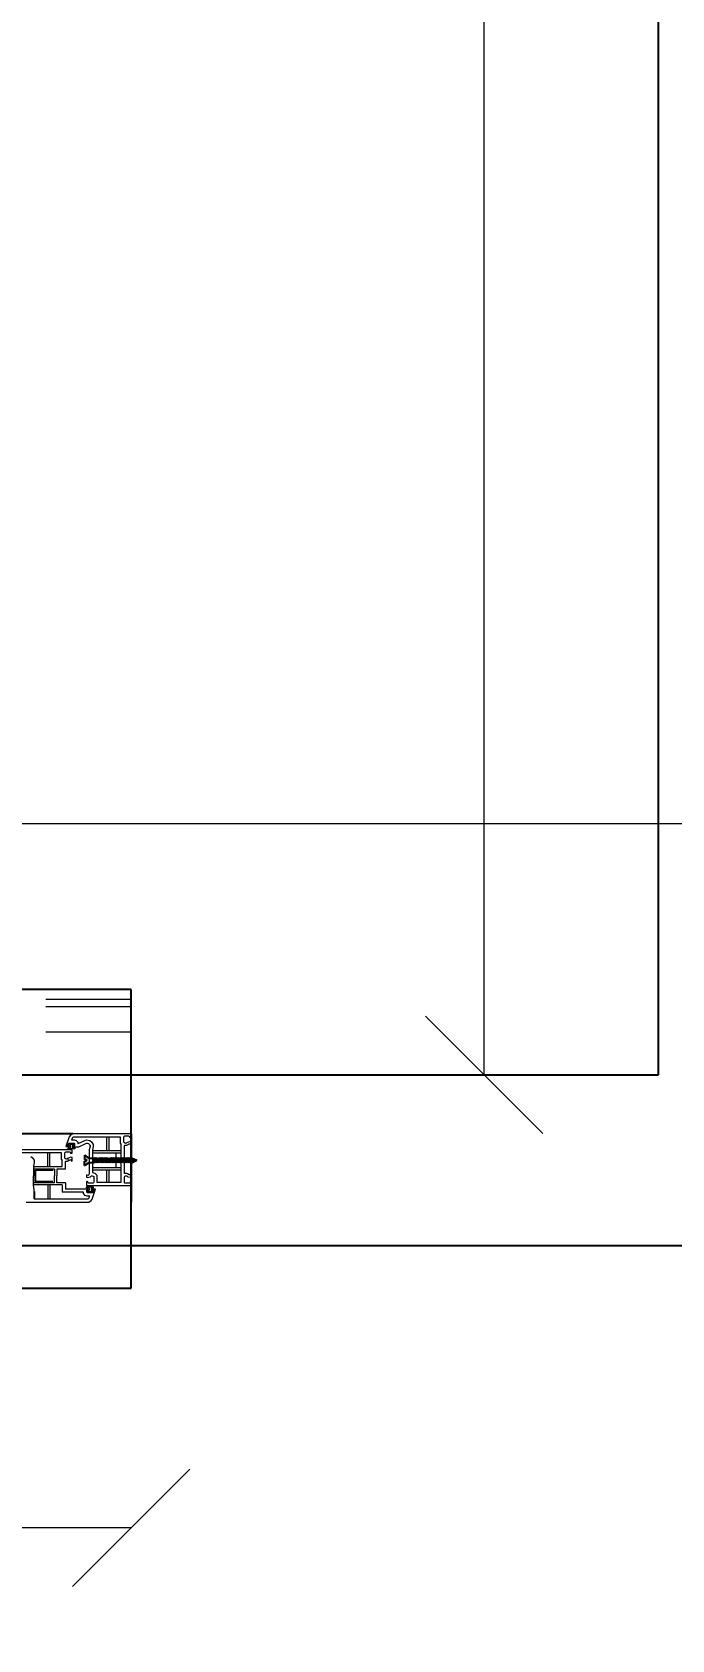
# Model space of a CAD drawing. Header units: metres. Extents: x -355 to 973, y -73 to 238.
# Drawn here: x -302.331 to -301.581, y 97.424 to 99.308 of the extents above; entities that cross this region are included whole.
import ezdxf

# ---------------------------------------------------------------- set-up
doc = ezdxf.new("R2010")
doc.units = ezdxf.units.M
doc.header["$LTSCALE"] = 3
doc.header["$MEASUREMENT"] = 0
for name, pattern in [('202$0$HIDDEN', [0.375, 0.25, -0.125]), ('ACAD_ISO02W100', [15, 12, -3]), ('DASHED2', [0.375, 0.25, -0.125])]:
    doc.linetypes.add(name, pattern=pattern)
for name, color, linetype in [('01B', 10, 'Continuous'), ('4', 4, 'ACAD_ISO02W100'), ('5', 2, 'Continuous')]:
    doc.layers.add(name, color=color, linetype=linetype)
doc.layers.add('05', color=21, linetype='Continuous', lineweight=5)
doc.layers.add('15', color=63, linetype='DASHED2', lineweight=15)
doc.styles.get("Standard").update_dxf_attribs({"font": 'arial.ttf'})
doc.dimstyles.new('ahmad', dxfattribs={"dimtxt": 0.2, "dimasz": 0.1375, "dimexe": 0, "dimexo": 0.0625, "dimgap": 0.09, "dimtad": 0, "dimzin": 0, "dimdsep": 46, "dimtxsty": 'Standard', "dimblk": 'OBLIQUE', "dimcen": 0.09, "dimclrd": 245, "dimclrt": 61, "dimadec": 0, "dimazin": 0, "dimtfac": 1, "dimtofl": 0, "dimtmove": 0, "dimatfit": 3, "dimldrblk": 'OBLIQUE', "dimfxl": 0, "dimfxlon": 1, "dimtolj": 1, "dimtzin": 0, "dimlwd": 13, "dimarcsym": 0})

# ---------------------------------------------------------------- blocks, each defined once
blk = doc.blocks.new('ddd')
at = {"layer": '01B', "color": 32}
for p, q in [((1657.2637, 1004.0293), (1657.2637, 1004.0793)), ((1657.2637, 1003.7293), (1657.2637, 1004.0293))]:
    blk.add_line(p, q, dxfattribs=at)
at = {"layer": '01B', "color": 143}
for p, q in [((1657.1951, 1003.9104), (1655.8322, 1003.9104)), ((1657.2637, 1003.9104), (1657.2637, 1003.8499)), ((1657.2637, 1003.9104), (1657.2637, 1003.8304)), ((1657.2091, 1003.8855), (1657.2091, 1003.8803)), ((1657.2091, 1003.8855), (1657.2144, 1003.8819)), ((1657.2091, 1003.8803), (1657.2112, 1003.8803)), ((1657.2091, 1003.8732), (1657.2091, 1003.8784)), ((1657.2091, 1003.8784), (1657.2112, 1003.8784)), ((1657.2091, 1003.8732), (1657.2144, 1003.8768)), ((1657.2112, 1003.8803), (1657.2112, 1003.8793)), ((1657.2112, 1003.8784), (1657.2112, 1003.8793)), ((1657.2144, 1003.8819), (1657.2202, 1003.8819)), ((1657.2144, 1003.8768), (1657.2202, 1003.8768)), ((1657.2202, 1003.8819), (1657.2202, 1003.8793)), ((1657.2202, 1003.8819), (1657.2223, 1003.8793)), ((1657.2202, 1003.8768), (1657.2202, 1003.8793)), ((1657.2202, 1003.8768), (1657.2223, 1003.8793)), ((1657.2214, 1003.8819), (1657.2207, 1003.8813)), ((1657.2214, 1003.8768), (1657.2207, 1003.8774)), ((1657.2214, 1003.8819), (1657.2235, 1003.8793)), ((1657.2214, 1003.8768), (1657.2235, 1003.8793)), ((1657.2227, 1003.8819), (1657.2219, 1003.8813)), ((1657.2227, 1003.8768), (1657.2219, 1003.8774)), ((1657.2227, 1003.8819), (1657.2248, 1003.8793)), ((1657.2227, 1003.8768), (1657.2248, 1003.8793)), ((1657.2239, 1003.8819), (1657.2232, 1003.8813)), ((1657.2239, 1003.8768), (1657.2232, 1003.8774)), ((1657.2239, 1003.8819), (1657.226, 1003.8793)), ((1657.2239, 1003.8768), (1657.226, 1003.8793)), ((1657.2251, 1003.8819), (1657.2244, 1003.8813)), ((1657.2251, 1003.8768), (1657.2244, 1003.8774)), ((1657.2251, 1003.8819), (1657.2273, 1003.8793)), ((1657.2251, 1003.8768), (1657.2273, 1003.8793)), ((1657.2264, 1003.8819), (1657.2257, 1003.8813)), ((1657.2264, 1003.8768), (1657.2257, 1003.8774)), ((1657.2264, 1003.8819), (1657.2285, 1003.8793)), ((1657.2264, 1003.8768), (1657.2285, 1003.8793)), ((1657.2276, 1003.8819), (1657.2269, 1003.8813)), ((1657.2276, 1003.8768), (1657.2269, 1003.8774)), ((1657.2276, 1003.8819), (1657.2298, 1003.8793)), ((1657.2276, 1003.8768), (1657.2298, 1003.8793)), ((1657.2289, 1003.8819), (1657.2282, 1003.8813)), ((1657.2289, 1003.8768), (1657.2282, 1003.8774)), ((1657.2289, 1003.8819), (1657.231, 1003.8793)), ((1657.2289, 1003.8768), (1657.231, 1003.8793)), ((1657.2301, 1003.8819), (1657.2294, 1003.8813)), ((1657.2301, 1003.8768), (1657.2294, 1003.8774)), ((1657.2301, 1003.8819), (1657.2323, 1003.8793)), ((1657.2301, 1003.8768), (1657.2323, 1003.8793)), ((1657.2314, 1003.8819), (1657.2306, 1003.8813)), ((1657.2314, 1003.8768), (1657.2306, 1003.8774)), ((1657.2314, 1003.8819), (1657.2335, 1003.8793)), ((1657.2314, 1003.8768), (1657.2335, 1003.8793)), ((1657.2326, 1003.8819), (1657.2319, 1003.8813)), ((1657.2326, 1003.8768), (1657.2319, 1003.8774)), ((1657.2326, 1003.8819), (1657.2347, 1003.8793)), ((1657.2326, 1003.8768), (1657.2347, 1003.8793)), ((1657.2339, 1003.8819), (1657.2331, 1003.8813)), ((1657.2339, 1003.8768), (1657.2331, 1003.8774)), ((1657.2339, 1003.8819), (1657.236, 1003.8793)), ((1657.2339, 1003.8768), (1657.236, 1003.8793)), ((1657.2351, 1003.8819), (1657.2344, 1003.8813)), ((1657.2351, 1003.8768), (1657.2344, 1003.8774)), ((1657.2351, 1003.8819), (1657.2372, 1003.8793)), ((1657.2351, 1003.8768), (1657.2372, 1003.8793)), ((1657.2364, 1003.8819), (1657.2356, 1003.8813)), ((1657.2364, 1003.8768), (1657.2356, 1003.8774)), ((1657.2364, 1003.8819), (1657.2385, 1003.8793)), ((1657.2364, 1003.8768), (1657.2385, 1003.8793)), ((1657.2376, 1003.8819), (1657.2369, 1003.8813)), ((1657.2376, 1003.8768), (1657.2369, 1003.8774)), ((1657.2376, 1003.8819), (1657.2397, 1003.8793)), ((1657.2376, 1003.8768), (1657.2397, 1003.8793)), ((1657.2388, 1003.8819), (1657.2381, 1003.8813)), ((1657.2388, 1003.8768), (1657.2381, 1003.8774)), ((1657.2388, 1003.8819), (1657.241, 1003.8793)), ((1657.2388, 1003.8768), (1657.241, 1003.8793)), ((1657.2401, 1003.8819), (1657.2394, 1003.8813)), ((1657.2401, 1003.8768), (1657.2394, 1003.8774)), ((1657.2401, 1003.8819), (1657.2422, 1003.8793)), ((1657.2401, 1003.8768), (1657.2422, 1003.8793)), ((1657.2413, 1003.8819), (1657.2406, 1003.8813)), ((1657.2413, 1003.8768), (1657.2406, 1003.8774)), ((1657.2413, 1003.8819), (1657.2435, 1003.8793)), ((1657.2413, 1003.8768), (1657.2435, 1003.8793)), ((1657.2426, 1003.8819), (1657.2419, 1003.8813)), ((1657.2426, 1003.8768), (1657.2419, 1003.8774)), ((1657.2426, 1003.8819), (1657.2447, 1003.8793)), ((1657.2426, 1003.8768), (1657.2447, 1003.8793)), ((1657.2438, 1003.8819), (1657.2431, 1003.8813)), ((1657.2438, 1003.8768), (1657.2431, 1003.8774)), ((1657.2438, 1003.8819), (1657.246, 1003.8793)), ((1657.2438, 1003.8768), (1657.246, 1003.8793)), ((1657.2451, 1003.8819), (1657.2443, 1003.8813)), ((1657.2451, 1003.8768), (1657.2443, 1003.8774)), ((1657.2451, 1003.8819), (1657.2472, 1003.8793)), ((1657.2451, 1003.8768), (1657.2472, 1003.8793)), ((1657.2463, 1003.8819), (1657.2456, 1003.8813)), ((1657.2463, 1003.8768), (1657.2456, 1003.8774)), ((1657.2463, 1003.8819), (1657.2484, 1003.8793)), ((1657.2463, 1003.8768), (1657.2484, 1003.8793)), ((1657.2476, 1003.8819), (1657.2468, 1003.8813)), ((1657.2476, 1003.8768), (1657.2468, 1003.8774)), ((1657.2476, 1003.8819), (1657.2497, 1003.8793)), ((1657.2476, 1003.8768), (1657.2497, 1003.8793)), ((1657.2488, 1003.8819), (1657.2481, 1003.8813)), ((1657.2488, 1003.8768), (1657.2481, 1003.8774)), ((1657.2488, 1003.8819), (1657.2509, 1003.8793)), ((1657.2488, 1003.8768), (1657.2509, 1003.8793)), ((1657.2501, 1003.8819), (1657.2493, 1003.8813)), ((1657.2501, 1003.8768), (1657.2493, 1003.8774)), ((1657.2501, 1003.8819), (1657.2522, 1003.8793)), ((1657.2501, 1003.8768), (1657.2522, 1003.8793)), ((1657.2513, 1003.8819), (1657.2506, 1003.8813)), ((1657.2513, 1003.8768), (1657.2506, 1003.8774)), ((1657.2513, 1003.8819), (1657.2534, 1003.8793)), ((1657.2513, 1003.8768), (1657.2534, 1003.8793)), ((1657.2525, 1003.8819), (1657.2518, 1003.8813)), ((1657.2525, 1003.8768), (1657.2518, 1003.8774)), ((1657.2525, 1003.8819), (1657.2547, 1003.8793)), ((1657.2525, 1003.8768), (1657.2547, 1003.8793)), ((1657.2538, 1003.8819), (1657.2531, 1003.8813)), ((1657.2538, 1003.8768), (1657.2531, 1003.8774)), ((1657.2538, 1003.8819), (1657.2559, 1003.8793)), ((1657.2538, 1003.8768), (1657.2559, 1003.8793)), ((1657.255, 1003.8819), (1657.2543, 1003.8813)), ((1657.255, 1003.8768), (1657.2543, 1003.8774)), ((1657.255, 1003.8819), (1657.2572, 1003.8793)), ((1657.255, 1003.8768), (1657.2572, 1003.8793)), ((1657.2563, 1003.8819), (1657.2556, 1003.8813)), ((1657.2563, 1003.8768), (1657.2556, 1003.8774)), ((1657.2563, 1003.8819), (1657.2584, 1003.8793)), ((1657.2563, 1003.8768), (1657.2584, 1003.8793)), ((1657.2575, 1003.8819), (1657.2568, 1003.8813)), ((1657.2575, 1003.8768), (1657.2568, 1003.8774)), ((1657.2575, 1003.8819), (1657.2597, 1003.8793)), ((1657.2575, 1003.8768), (1657.2597, 1003.8793)), ((1657.2588, 1003.8819), (1657.258, 1003.8813)), ((1657.2588, 1003.8768), (1657.258, 1003.8774)), ((1657.2588, 1003.8819), (1657.2609, 1003.8793)), ((1657.2588, 1003.8768), (1657.2609, 1003.8793)), ((1657.26, 1003.8819), (1657.2593, 1003.8813)), ((1657.26, 1003.8768), (1657.2593, 1003.8774)), ((1657.26, 1003.8819), (1657.2622, 1003.8793)), ((1657.26, 1003.8768), (1657.2622, 1003.8793)), ((1657.2613, 1003.8819), (1657.2605, 1003.8813)), ((1657.2613, 1003.8768), (1657.2605, 1003.8774)), ((1657.2613, 1003.8819), (1657.2634, 1003.8793)), ((1657.2613, 1003.8768), (1657.2634, 1003.8793)), ((1657.2625, 1003.8819), (1657.2618, 1003.8813)), ((1657.2625, 1003.8768), (1657.2618, 1003.8774)), ((1657.2625, 1003.8819), (1657.2646, 1003.8793)), ((1657.2625, 1003.8768), (1657.2646, 1003.8793)), ((1657.2638, 1003.8819), (1657.263, 1003.8813)), ((1657.2638, 1003.8768), (1657.263, 1003.8774)), ((1657.2638, 1003.8819), (1657.2659, 1003.8793)), ((1657.2638, 1003.8768), (1657.2659, 1003.8793)), ((1657.265, 1003.8819), (1657.2643, 1003.8813)), ((1657.265, 1003.8768), (1657.2643, 1003.8774)), ((1657.265, 1003.8819), (1657.2671, 1003.8793)), ((1657.265, 1003.8819), (1657.2704, 1003.8793)), ((1657.265, 1003.8768), (1657.2671, 1003.8793)), ((1657.265, 1003.8768), (1657.2704, 1003.8793)), ((1657.1721, 1003.8676), (1657.151, 1003.8676)), ((1657.151, 1003.8676), (1657.151, 1003.8546)), ((1657.1499, 1003.8427), (1657.1499, 1003.8342)), ((1657.151, 1003.8546), (1657.1718, 1003.8546))]:
    blk.add_line(p, q, dxfattribs=at)
at = {"layer": '05', "color": 143}
for p, q in [((1657.1911, 1003.907), (1657.1872, 1003.8953)), ((1657.1872, 1003.8953), (1657.1911, 1003.8953)), ((1657.1895, 1003.8966), (1657.1902, 1003.8989)), ((1657.1896, 1003.8962), (1657.1895, 1003.8966)), ((1657.1899, 1003.8958), (1657.1896, 1003.8962)), ((1657.1904, 1003.8957), (1657.1899, 1003.8958)), ((1657.1902, 1003.8989), (1657.1905, 1003.8993)), ((1657.1911, 1003.8957), (1657.1904, 1003.8957)), ((1657.1905, 1003.8993), (1657.1908, 1003.8995)), ((1657.1908, 1003.8995), (1657.1965, 1003.8995)), ((1657.1924, 1003.9087), (1657.1911, 1003.907)), ((1657.1911, 1003.8953), (1657.1911, 1003.8957)), ((1657.1951, 1003.9104), (1657.1924, 1003.9087)), ((1657.1945, 1003.9052), (1657.1939, 1003.9033)), ((1657.1939, 1003.9033), (1657.1973, 1003.9033)), ((1657.195, 1003.9058), (1657.1945, 1003.9052)), ((1657.1962, 1003.9066), (1657.195, 1003.9058)), ((1657.2637, 1003.9104), (1657.1951, 1003.9104)), ((1657.196, 1003.8958), (1657.1957, 1003.8955)), ((1657.1957, 1003.8955), (1657.1957, 1003.8953)), ((1657.1957, 1003.8953), (1657.1961, 1003.8951)), ((1657.1974, 1003.8964), (1657.196, 1003.8958)), ((1657.2513, 1003.9066), (1657.1962, 1003.9066)), ((1657.1965, 1003.8995), (1657.197, 1003.8993)), ((1657.197, 1003.8993), (1657.1974, 1003.8989)), ((1657.1973, 1003.9033), (1657.1992, 1003.9026)), ((1657.1974, 1003.8989), (1657.1974, 1003.8964)), ((1657.1992, 1003.9026), (1657.2012, 1003.9005)), ((1657.2012, 1003.9005), (1657.2012, 1003.899)), ((1657.2012, 1003.899), (1657.2017, 1003.899)), ((1657.2017, 1003.899), (1657.2093, 1003.9027)), ((1657.2025, 1003.8951), (1657.2106, 1003.899)), ((1657.2093, 1003.9027), (1657.2113, 1003.9031)), ((1657.2106, 1003.899), (1657.2116, 1003.8993)), ((1657.2113, 1003.9031), (1657.2133, 1003.903)), ((1657.2116, 1003.8993), (1657.2126, 1003.8992)), ((1657.2126, 1003.8992), (1657.2135, 1003.8989)), ((1657.2133, 1003.903), (1657.2152, 1003.9024)), ((1657.2135, 1003.8989), (1657.2143, 1003.8983)), ((1657.2143, 1003.8983), (1657.2149, 1003.8976)), ((1657.2154, 1003.8958), (1657.2144, 1003.8914)), ((1657.2149, 1003.8976), (1657.2154, 1003.8969)), ((1657.2152, 1003.9024), (1657.217, 1003.9011)), ((1657.2154, 1003.8969), (1657.2154, 1003.8958)), ((1657.217, 1003.9011), (1657.218, 1003.8999)), ((1657.218, 1003.8999), (1657.2192, 1003.898)), ((1657.2192, 1003.8954), (1657.2182, 1003.891)), ((1657.2192, 1003.898), (1657.2192, 1003.8954)), ((1657.2352, 1003.8904), (1657.2352, 1003.9066)), ((1657.2377, 1003.8904), (1657.2377, 1003.9066)), ((1657.2513, 1003.8993), (1657.2513, 1003.9066)), ((1657.2521, 1003.8982), (1657.2513, 1003.8993)), ((1657.252, 1003.8979), (1657.2521, 1003.8982)), ((1657.252, 1003.8755), (1657.252, 1003.8979)), ((1657.2551, 1003.9067), (1657.2557, 1003.9077)), ((1657.2551, 1003.9006), (1657.2551, 1003.9067)), ((1657.2558, 1003.8997), (1657.2551, 1003.9006)), ((1657.2557, 1003.9077), (1657.2563, 1003.9078)), ((1657.2571, 1003.8991), (1657.2558, 1003.8997)), ((1657.2558, 1003.8967), (1657.2561, 1003.8971)), ((1657.2558, 1003.8755), (1657.2558, 1003.8967)), ((1657.2561, 1003.8971), (1657.2572, 1003.8971)), ((1657.2563, 1003.9078), (1657.2606, 1003.9078)), ((1657.2584, 1003.8999), (1657.2571, 1003.8991)), ((1657.2572, 1003.8971), (1657.2584, 1003.8971)), ((1657.2623, 1003.9014), (1657.2584, 1003.8999)), ((1657.2584, 1003.8971), (1657.2622, 1003.8989)), ((1657.2606, 1003.9078), (1657.2617, 1003.9073)), ((1657.2617, 1003.9073), (1657.2617, 1003.9063)), ((1657.2617, 1003.9063), (1657.2623, 1003.9057)), ((1657.2622, 1003.8989), (1657.2626, 1003.8984)), ((1657.2623, 1003.9057), (1657.2637, 1003.9064)), ((1657.2637, 1003.9013), (1657.2623, 1003.9014)), ((1657.2626, 1003.8984), (1657.2627, 1003.8971)), ((1657.2627, 1003.8971), (1657.2633, 1003.897)), ((1657.2633, 1003.897), (1657.2637, 1003.8972)), ((1657.2637, 1003.9064), (1657.2637, 1003.9104)), ((1657.2637, 1003.8972), (1657.2637, 1003.9013)), ((1657.166, 1003.8717), (1657.166, 1003.8879)), ((1657.1685, 1003.8717), (1657.1685, 1003.8879)), ((1657.19, 1003.8929), (1657.19, 1003.894)), ((1657.1977, 1003.8929), (1657.19, 1003.8929)), ((1657.1961, 1003.8951), (1657.2025, 1003.8951)), ((1657.1977, 1003.8939), (1657.1977, 1003.8929)), ((1657.2144, 1003.8914), (1657.2144, 1003.8833)), ((1657.2144, 1003.8833), (1657.2144, 1003.8632)), ((1657.2182, 1003.891), (1657.2182, 1003.8833)), ((1657.252, 1003.8904), (1657.2182, 1003.8904)), ((1657.252, 1003.8878), (1657.2182, 1003.8878)), ((1657.2182, 1003.8833), (1657.2182, 1003.865)), ((1657.2457, 1003.8878), (1657.2457, 1003.8709)), ((1657.1827, 1003.8717), (1657.149, 1003.8717)), ((1657.1739, 1003.8691), (1657.149, 1003.8691)), ((1657.149, 1003.8567), (1657.149, 1003.861)), ((1657.1739, 1003.8691), (1657.1739, 1003.861)), ((1657.1739, 1003.8529), (1657.1739, 1003.861)), ((1657.1866, 1003.8691), (1657.1764, 1003.8691)), ((1657.1764, 1003.8691), (1657.1764, 1003.861)), ((1657.1764, 1003.8529), (1657.1764, 1003.861)), ((1657.2119, 1003.862), (1657.2113, 1003.8624)), ((1657.2113, 1003.8624), (1657.2113, 1003.8596)), ((1657.2113, 1003.8596), (1657.2119, 1003.8591)), ((1657.2127, 1003.8614), (1657.2119, 1003.862)), ((1657.2119, 1003.8591), (1657.216, 1003.8598)), ((1657.2135, 1003.8619), (1657.2127, 1003.8614)), ((1657.2141, 1003.8625), (1657.2135, 1003.8619)), ((1657.2144, 1003.8632), (1657.2141, 1003.8625)), ((1657.216, 1003.8598), (1657.2171, 1003.8611)), ((1657.2171, 1003.8611), (1657.2181, 1003.8611)), ((1657.2181, 1003.8611), (1657.2191, 1003.8609)), ((1657.2182, 1003.8709), (1657.252, 1003.8709)), ((1657.2182, 1003.8683), (1657.252, 1003.8683)), ((1657.2182, 1003.865), (1657.2186, 1003.865)), ((1657.2186, 1003.865), (1657.221, 1003.8643)), ((1657.2191, 1003.8609), (1657.2197, 1003.8603)), ((1657.2197, 1003.8603), (1657.2197, 1003.8537)), ((1657.221, 1003.8643), (1657.2235, 1003.862)), ((1657.2235, 1003.862), (1657.2235, 1003.8537)), ((1657.2352, 1003.8537), (1657.2352, 1003.8683)), ((1657.2377, 1003.8537), (1657.2377, 1003.8683)), ((1657.252, 1003.8612), (1657.252, 1003.8755)), ((1657.252, 1003.8537), (1657.252, 1003.8612)), ((1657.2558, 1003.864), (1657.2558, 1003.8755)), ((1657.2586, 1003.864), (1657.2558, 1003.864)), ((1657.2558, 1003.8601), (1657.2562, 1003.8609)), ((1657.2558, 1003.8529), (1657.2558, 1003.8601)), ((1657.2562, 1003.8609), (1657.257, 1003.8613)), ((1657.257, 1003.8613), (1657.2582, 1003.8612)), ((1657.2582, 1003.8612), (1657.2589, 1003.8606)), ((1657.2593, 1003.8635), (1657.2586, 1003.864)), ((1657.2589, 1003.8606), (1657.2596, 1003.8599)), ((1657.2612, 1003.8623), (1657.2593, 1003.8635)), ((1657.2596, 1003.8599), (1657.263, 1003.8594)), ((1657.2622, 1003.8623), (1657.2612, 1003.8623)), ((1657.2628, 1003.8638), (1657.2622, 1003.8623)), ((1657.2631, 1003.8638), (1657.2628, 1003.8638)), ((1657.263, 1003.8594), (1657.2637, 1003.8599)), ((1657.2637, 1003.8637), (1657.2631, 1003.8638)), ((1657.2637, 1003.8599), (1657.2637, 1003.8637)), ((1657.2637, 1003.8637), (1657.2637, 1003.8637)), ((1657.149, 1003.8498), (1657.149, 1003.8567)), ((1657.1739, 1003.8529), (1657.149, 1003.8529)), ((1657.1827, 1003.8504), (1657.149, 1003.8504)), ((1657.15, 1003.8453), (1657.149, 1003.8498)), ((1657.1499, 1003.8427), (1657.15, 1003.8453)), ((1657.166, 1003.8504), (1657.166, 1003.8342)), ((1657.1685, 1003.8504), (1657.1685, 1003.8342)), ((1657.1866, 1003.8529), (1657.1764, 1003.8529)), ((1657.1827, 1003.8504), (1657.1827, 1003.8418)), ((1657.2079, 1003.8418), (1657.1827, 1003.8418)), ((1657.1866, 1003.8529), (1657.1866, 1003.8456)), ((1657.213, 1003.8456), (1657.1866, 1003.8456)), ((1657.2079, 1003.8403), (1657.2079, 1003.8418)), ((1657.2099, 1003.8382), (1657.2079, 1003.8403)), ((1657.2117, 1003.8544), (1657.2114, 1003.8541)), ((1657.2114, 1003.8541), (1657.2114, 1003.8499)), ((1657.2114, 1003.8499), (1657.2637, 1003.8499)), ((1657.2114, 1003.8469), (1657.2114, 1003.8483)), ((1657.2114, 1003.8483), (1657.2191, 1003.8483)), ((1657.2126, 1003.8544), (1657.2117, 1003.8544)), ((1657.2117, 1003.8444), (1657.2131, 1003.845)), ((1657.2117, 1003.8418), (1657.2117, 1003.8444)), ((1657.2121, 1003.8414), (1657.2117, 1003.8418)), ((1657.2126, 1003.8412), (1657.2121, 1003.8414)), ((1657.2129, 1003.8541), (1657.2126, 1003.8544)), ((1657.2183, 1003.8412), (1657.2126, 1003.8412)), ((1657.2129, 1003.8535), (1657.2129, 1003.8541)), ((1657.2131, 1003.8529), (1657.2129, 1003.8535)), ((1657.2134, 1003.8454), (1657.213, 1003.8456)), ((1657.2135, 1003.8527), (1657.2131, 1003.8529)), ((1657.2131, 1003.845), (1657.2134, 1003.8452)), ((1657.2134, 1003.8452), (1657.2134, 1003.8454)), ((1657.219, 1003.8527), (1657.2135, 1003.8527)), ((1657.218, 1003.8338), (1657.2219, 1003.8455)), ((1657.2219, 1003.8455), (1657.218, 1003.8455)), ((1657.218, 1003.8455), (1657.218, 1003.8451)), ((1657.218, 1003.8451), (1657.2187, 1003.8451)), ((1657.2186, 1003.8415), (1657.2183, 1003.8412)), ((1657.219, 1003.8419), (1657.2186, 1003.8415)), ((1657.2187, 1003.8451), (1657.2192, 1003.845)), ((1657.2195, 1003.8531), (1657.219, 1003.8527)), ((1657.2196, 1003.8441), (1657.219, 1003.8419)), ((1657.2191, 1003.8483), (1657.2191, 1003.8467)), ((1657.2192, 1003.845), (1657.2195, 1003.8445)), ((1657.2197, 1003.8537), (1657.2195, 1003.8531)), ((1657.2195, 1003.8445), (1657.2196, 1003.8441)), ((1657.2235, 1003.8537), (1657.252, 1003.8537)), ((1657.2563, 1003.8525), (1657.2558, 1003.8529)), ((1657.2616, 1003.8525), (1657.2563, 1003.8525)), ((1657.2624, 1003.8533), (1657.2616, 1003.8525)), ((1657.2631, 1003.8544), (1657.2624, 1003.8543)), ((1657.2624, 1003.8543), (1657.2624, 1003.8533)), ((1657.2637, 1003.8541), (1657.2631, 1003.8544)), ((1657.2637, 1003.8499), (1657.2637, 1003.8541)), ((1657.1407, 1003.8304), (1657.214, 1003.8304)), ((1657.1499, 1003.8342), (1657.2129, 1003.8342)), ((1657.2119, 1003.8374), (1657.2099, 1003.8382)), ((1657.2152, 1003.8374), (1657.2119, 1003.8374)), ((1657.2129, 1003.8342), (1657.2141, 1003.835)), ((1657.214, 1003.8304), (1657.2167, 1003.8321)), ((1657.2141, 1003.835), (1657.2146, 1003.8356)), ((1657.2146, 1003.8356), (1657.2152, 1003.8374)), ((1657.2167, 1003.8321), (1657.218, 1003.8338))]:
    blk.add_line(p, q, dxfattribs=at)
for points in [[(1657.19, 1003.894), (1657.1924, 1003.894), (1657.1924, 1003.8969), (1657.1909, 1003.8969), (1657.1913, 1003.8982), (1657.1961, 1003.8982), (1657.1961, 1003.8972), (1657.1953, 1003.8969), (1657.1944, 1003.8961), (1657.1944, 1003.8945), (1657.1958, 1003.8939), (1657.1977, 1003.8939)], [(1657.1944, 1003.8917), (1657.1259, 1003.8917)], [(1657.1827, 1003.8717), (1657.1827, 1003.8792), (1657.1829, 1003.8795), (1657.1821, 1003.8806), (1657.1821, 1003.8879), (1657.127, 1003.8879)], [(1657.1459, 1003.8837), (1657.1478, 1003.8825), (1657.1488, 1003.8812), (1657.1499, 1003.8794), (1657.15, 1003.8768), (1657.149, 1003.8723), (1657.149, 1003.8654), (1657.149, 1003.861)], [(1657.1866, 1003.8691), (1657.1866, 1003.878), (1657.1869, 1003.8784), (1657.188, 1003.8784), (1657.1892, 1003.8784), (1657.1929, 1003.8802), (1657.1934, 1003.8797), (1657.1935, 1003.8785), (1657.1941, 1003.8783), (1657.1944, 1003.8785), (1657.1944, 1003.8826), (1657.193, 1003.8828), (1657.1892, 1003.8813), (1657.1879, 1003.8805), (1657.1866, 1003.881), (1657.1859, 1003.8819), (1657.1859, 1003.888), (1657.1865, 1003.889), (1657.1871, 1003.8891), (1657.1914, 1003.8891), (1657.1925, 1003.8887), (1657.1925, 1003.8876), (1657.193, 1003.8871), (1657.1944, 1003.8877), (1657.1944, 1003.8917)], [(1657.2191, 1003.8467), (1657.2167, 1003.8467), (1657.2167, 1003.8438), (1657.2182, 1003.8438), (1657.2178, 1003.8425), (1657.213, 1003.8425), (1657.213, 1003.8435), (1657.2138, 1003.8439), (1657.2147, 1003.8446), (1657.2147, 1003.8462), (1657.2133, 1003.8469), (1657.2114, 1003.8469)]]:
    blk.add_lwpolyline(points, dxfattribs=at)
blk.add_lwpolyline([(1657.1898, 1003.8801), (1657.1894, 1003.8799), (1657.1903, 1003.8803)], close=True, dxfattribs=at)
at = {"layer": '15'}
for p, q in [((1657.2637, 1003.9793), (1655.7637, 1003.9793)), ((1655.7637, 1003.7793), (1657.2637, 1003.7793))]:
    blk.add_line(p, q, dxfattribs=at)
at = {"layer": '5', "color": 32}
for p, q in [((1657.2637, 1004.0793), (1655.7637, 1004.0793)), ((1655.7637, 1003.7293), (1657.2637, 1003.7293))]:
    blk.add_line(p, q, dxfattribs=at)
at = {"layer": '5', "color": 5, "linetype": '202$0$HIDDEN', "lineweight": 5, "ltscale": 0.1}
for p, q in [((1657.2637, 1004.0678), (1655.7637, 1004.0678)), ((1657.2637, 1004.059), (1655.7637, 1004.059)), ((1657.2637, 1004.0293), (1655.7637, 1004.0293))]:
    blk.add_line(p, q, dxfattribs=at)
blk = doc.blocks.new('_Oblique')
at = {"color": 0, "linetype": 'ByBlock', "lineweight": -2}
blk.add_line((-0.5, -0.5), (0.5, 0.5), dxfattribs=at)
blk = doc.blocks.new('*D640')
at = {"color": 245, "lineweight": 13, "transparency": 16777216}
for p, q in [((-303.7148, 97.5555), (-303.3048, 97.5555)), ((-302.2148, 97.5555), (-302.6248, 97.5555))]:
    blk.add_line(p, q, dxfattribs=at)
at = {"layer": 'Defpoints', "color": 0, "transparency": 16777216}
for p in [(-303.7148, 97.8361), (-302.2148, 97.8361), (-302.2148, 97.5555)]:
    blk.add_point(p, dxfattribs=at)
at = {"color": 245, "lineweight": 13, "transparency": 16777216, "xscale": 0.1375, "yscale": 0.1375, "zscale": 0.1375, "rotation": 180}
blk.add_blockref('_Oblique', (-303.7148, 97.5555), dxfattribs=at)
at = {"color": 245, "lineweight": 13, "transparency": 16777216, "xscale": 0.1375, "yscale": 0.1375, "zscale": 0.1375}
blk.add_blockref('_Oblique', (-302.2148, 97.5555), dxfattribs=at)
at = {"color": 61, "transparency": 16777216, "insert": (-302.9648, 97.5555), "char_height": 0.2, "attachment_point": 5}
blk.add_mtext('\\A1;1.50', dxfattribs=at)
blk = doc.blocks.new('*D646')
at = {"color": 245, "lineweight": 13, "transparency": 16777216}
for p, q in [((-304.5968, 98.3803), (-303.3961, 98.3803)), ((-301.4968, 98.3803), (-302.6974, 98.3803))]:
    blk.add_line(p, q, dxfattribs=at)
at = {"layer": 'Defpoints', "color": 0, "transparency": 16777216}
for p in [(-301.4968, 98.3803), (-304.5968, 98.0861), (-301.4968, 98.0861)]:
    blk.add_point(p, dxfattribs=at)
at = {"color": 245, "lineweight": 13, "transparency": 16777216, "xscale": 0.1375, "yscale": 0.1375, "zscale": 0.1375, "rotation": 180}
blk.add_blockref('_Oblique', (-304.5968, 98.3803), dxfattribs=at)
at = {"color": 245, "lineweight": 13, "transparency": 16777216, "xscale": 0.1375, "yscale": 0.1375, "zscale": 0.1375}
blk.add_blockref('_Oblique', (-301.4968, 98.3803), dxfattribs=at)
at = {"color": 61, "transparency": 16777216, "insert": (-303.0468, 98.3803), "char_height": 0.2, "attachment_point": 5}
blk.add_mtext('\\A1;3.10', dxfattribs=at)
blk = doc.blocks.new('*D650')
at = {"color": 245, "lineweight": 13, "transparency": 16777216}
for p, q in [((-301.801, 102.3046), (-301.801, 100.5481)), ((-301.801, 98.0861), (-301.801, 99.8426))]:
    blk.add_line(p, q, dxfattribs=at)
at = {"layer": 'Defpoints', "color": 0, "transparency": 16777216}
for p in [(-301.5968, 102.3046), (-301.801, 98.0861), (-301.5968, 98.0861)]:
    blk.add_point(p, dxfattribs=at)
at = {"color": 245, "lineweight": 13, "transparency": 16777216, "xscale": 0.1375, "yscale": 0.1375, "zscale": 0.1375}
for p, rotation in [((-301.801, 102.3046), 90), ((-301.801, 98.0861), 270)]:
    blk.add_blockref('_Oblique', p, dxfattribs=dict(at, rotation=rotation))
at = {"color": 61, "transparency": 16777216, "insert": (-301.801, 100.1954), "char_height": 0.2, "attachment_point": 5, "rotation": 90}
blk.add_mtext('\\A1;4.22', dxfattribs=at)

msp = doc.modelspace()

# ---------------------------------------------------------------- linework, layer by layer
for p, q in [((-304.7968, 97.8861), (-291.9198, 97.8861)), ((-302.2148, 97.8861), (-300.7148, 97.8861))]:
    msp.add_line(p, q)
at = {"layer": '4', "color": 0}
for p, q in [((-301.5968, 98.0861), (-301.5968, 102.1861)), ((-304.5968, 98.0861), (-301.5968, 98.0861))]:
    msp.add_line(p, q, dxfattribs=at)

# ---------------------------------------------------------------- block references
at = {"layer": '05'}
msp.add_blockref('ddd', (-1959.4785, -905.8932), dxfattribs=at)

# ---------------------------------------------------------------- dimensions: what is measured, and where the dimension line sits
dim = msp.add_linear_dim(base=(-301.801, 98.0861), p1=(-301.5968, 102.3046), p2=(-301.5968, 98.0861), angle=90, dimstyle='ahmad')
dim.commit()
dim.dimension.update_dxf_attribs({"geometry": '*D650', "text_midpoint": (-301.801, 100.1954)})
for base, p1, p2, picture, middle in [((-301.4968, 98.3803), (-304.5968, 98.0861), (-301.4968, 98.0861), '*D646', (-303.0468, 98.3803)), ((-302.2148, 97.5555), (-303.7148, 97.8361), (-302.2148, 97.8361), '*D640', (-302.9648, 97.5555))]:
    dim = msp.add_linear_dim(base=base, p1=p1, p2=p2, dimstyle='ahmad')
    dim.commit()
    dim.dimension.update_dxf_attribs({"geometry": picture, "text_midpoint": middle})

doc.saveas('drawing.dxf')
